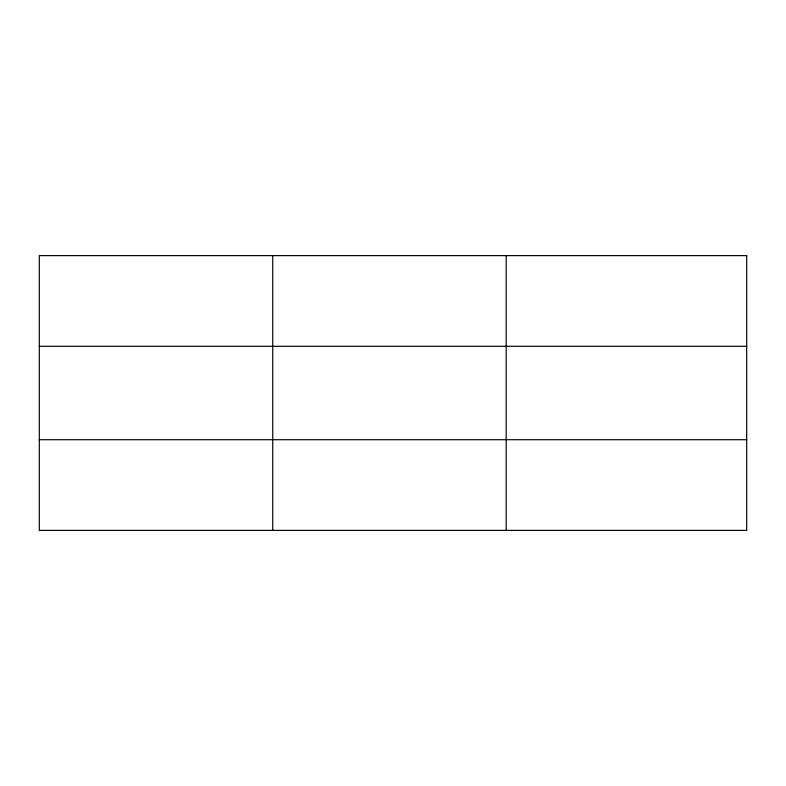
<?xml version="1.0" encoding="UTF-8"?>
<svg xmlns="http://www.w3.org/2000/svg" width="786" height="786" viewBox="0 0 786 786"><rect width="100%" height="100%" fill="white"/><g stroke="black" fill="none" stroke-linecap="round" stroke-linejoin="round"><path stroke-width="1.18" d="M272.742 530.383L272.742 255.617M506.184 530.383L506.184 255.617M39.3 346.292L746.7 346.292M39.3 439.708L746.7 439.708M746.7 255.617L746.7 530.383L39.3 530.383L39.3 255.617L746.7 255.617"/></g></svg>
